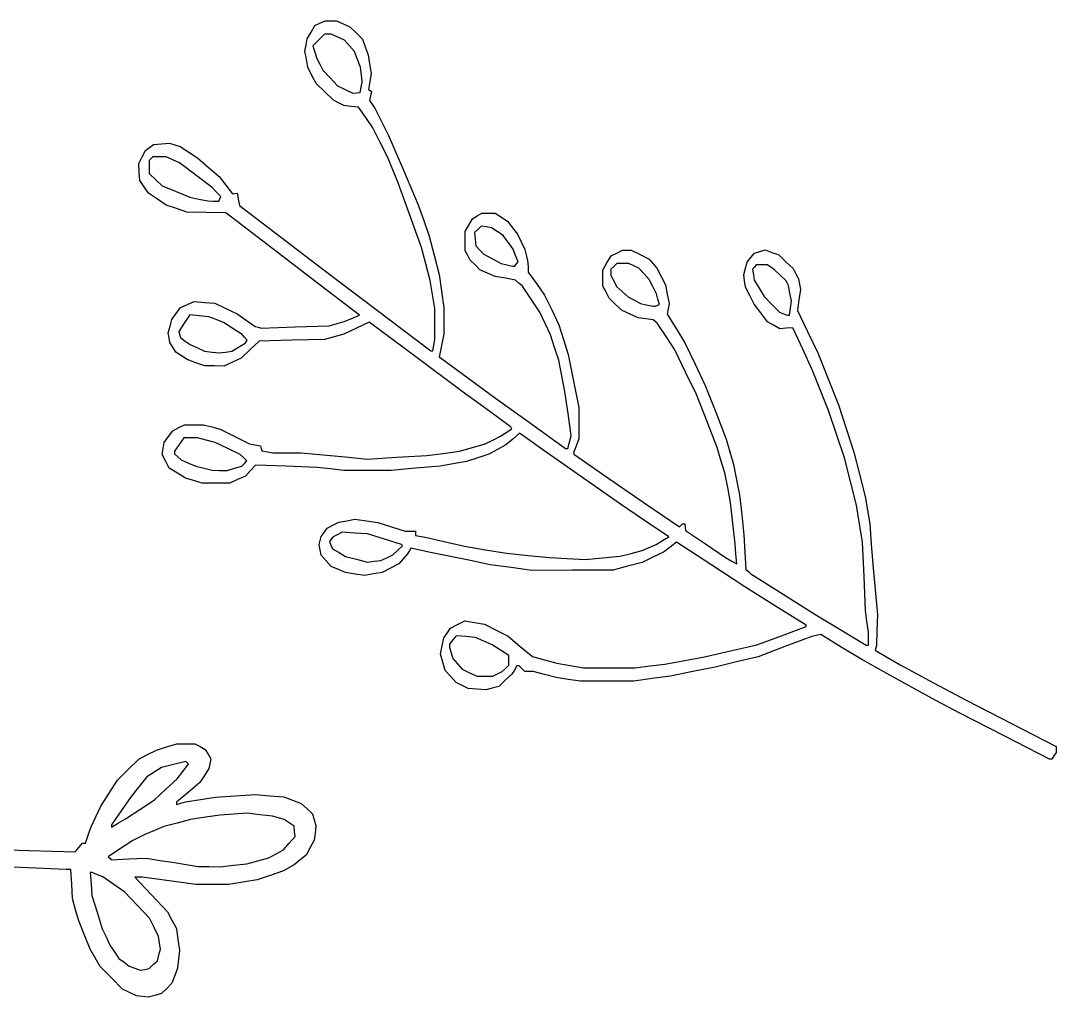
# Model space of a CAD drawing. Header units: metres. Extents: x 2 to 168, y 10 to 135.
# Drawn here: x 61.9 to 121.2, y 10.2 to 66 of the extents above; entities that cross this region are included whole.
import ezdxf

# ---------------------------------------------------------------- set-up
doc = ezdxf.new("R2010")
doc.units = ezdxf.units.M
doc.layers.add('Image', color=7, linetype='Continuous')

msp = doc.modelspace()

# ---------------------------------------------------------------- linework, layer by layer
at = {"layer": 'Image'}
for p, q in [((78.744, 65.762), (79.035, 65.9)), ((79.035, 65.9), (79.325, 66.038)), ((79.325, 66.038), (79.651, 66.036)), ((79.651, 66.036), (79.977, 66.035)), ((79.977, 66.035), (80.358, 65.863)), ((80.358, 65.863), (80.739, 65.691)), ((78.3, 65.006), (78.522, 65.384)), ((78.522, 65.384), (78.744, 65.762)), ((79.292, 65.277), (78.964, 64.941)), ((79.487, 65.277), (79.292, 65.277)), ((79.683, 65.277), (79.487, 65.277)), ((80.06, 65.099), (79.683, 65.277)), ((80.739, 65.691), (81.1, 65.338)), ((81.1, 65.338), (81.46, 64.985)), ((78.171, 64.303), (78.236, 64.654)), ((78.236, 64.654), (78.3, 65.006)), ((78.964, 64.941), (78.636, 64.605)), ((78.636, 64.605), (78.745, 64.242)), ((80.438, 64.922), (80.06, 65.099)), ((80.727, 64.602), (80.438, 64.922)), ((81.015, 64.283), (80.727, 64.602)), ((81.46, 64.985), (81.627, 64.54)), ((78.256, 63.841), (78.171, 64.303)), ((78.745, 64.242), (78.853, 63.88)), ((81.185, 63.827), (81.015, 64.283)), ((81.627, 64.54), (81.794, 64.095)), ((81.794, 64.095), (81.878, 63.564)), ((78.341, 63.379), (78.256, 63.841)), ((78.853, 63.88), (79.022, 63.547)), ((79.022, 63.547), (79.192, 63.215)), ((81.354, 63.372), (81.185, 63.827)), ((81.878, 63.564), (81.963, 63.033)), ((78.578, 62.91), (78.341, 63.379)), ((78.816, 62.44), (78.578, 62.91)), ((79.192, 63.215), (79.615, 62.767)), ((81.406, 62.948), (81.354, 63.372)), ((81.458, 62.525), (81.406, 62.948)), ((81.963, 63.033), (81.889, 62.567)), ((79.314, 61.965), (78.816, 62.44)), ((79.615, 62.767), (80.039, 62.319)), ((80.039, 62.319), (80.474, 62.101)), ((81.326, 61.932), (81.392, 62.229)), ((81.392, 62.229), (81.458, 62.525)), ((81.889, 62.567), (81.816, 62.101)), ((79.813, 61.49), (79.314, 61.965)), ((80.474, 62.101), (80.909, 61.884)), ((80.909, 61.884), (81.117, 61.908)), ((81.117, 61.908), (81.326, 61.932)), ((81.816, 62.101), (81.9, 62.048)), ((81.927, 61.732), (81.869, 61.468)), ((81.9, 62.048), (81.985, 61.995)), ((81.985, 61.995), (81.927, 61.732)), ((80.103, 61.34), (79.813, 61.49)), ((80.394, 61.189), (80.103, 61.34)), ((80.819, 61.137), (80.394, 61.189)), ((81.245, 61.085), (80.819, 61.137)), ((81.655, 60.493), (81.245, 61.085)), ((81.869, 61.468), (82.034, 61.234)), ((82.034, 61.234), (82.2, 61.001)), ((82.066, 59.9), (81.655, 60.493)), ((82.2, 61.001), (82.581, 60.239)), ((82.481, 59.079), (82.066, 59.9)), ((82.581, 60.239), (82.961, 59.477)), ((82.961, 59.477), (83.812, 57.487)), ((69.055, 58.62), (69.285, 58.787)), ((69.285, 58.787), (69.514, 58.954)), ((69.514, 58.954), (69.974, 58.992)), ((69.974, 58.992), (70.433, 59.03)), ((70.433, 59.03), (70.733, 58.931)), ((70.733, 58.931), (71.033, 58.832)), ((71.033, 58.832), (71.53, 58.511)), ((82.896, 58.257), (82.481, 59.079)), ((68.663, 57.868), (68.859, 58.244)), ((68.859, 58.244), (69.055, 58.62)), ((69.369, 58.148), (69.267, 58.046)), ((69.47, 58.249), (69.369, 58.148)), ((69.855, 58.247), (69.47, 58.249)), ((70.241, 58.246), (69.855, 58.247)), ((70.622, 58.073), (70.241, 58.246)), ((71.003, 57.901), (70.622, 58.073)), ((71.53, 58.511), (72.026, 58.19)), ((72.026, 58.19), (72.646, 57.657)), ((83.204, 57.512), (82.896, 58.257)), ((68.695, 57.381), (68.663, 57.868)), ((69.267, 58.046), (69.267, 57.667)), ((69.267, 57.667), (69.267, 57.289)), ((71.934, 57.194), (71.003, 57.901)), ((72.646, 57.657), (73.265, 57.124)), ((83.513, 56.767), (83.204, 57.512)), ((83.812, 57.487), (84.663, 55.497)), ((68.727, 56.893), (68.695, 57.381)), ((68.978, 56.534), (68.727, 56.893)), ((69.267, 57.289), (69.635, 56.937)), ((69.635, 56.937), (70.002, 56.584)), ((72.865, 56.487), (71.934, 57.194)), ((73.265, 57.124), (73.651, 56.628)), ((69.228, 56.175), (68.978, 56.534)), ((70.002, 56.584), (70.799, 56.265)), ((73.109, 56.23), (72.865, 56.487)), ((73.651, 56.628), (74.036, 56.131)), ((84.18, 54.917), (83.513, 56.767)), ((69.736, 55.833), (69.228, 56.175)), ((70.243, 55.492), (69.736, 55.833)), ((70.799, 56.265), (71.595, 55.945)), ((71.595, 55.945), (72.103, 55.834)), ((72.103, 55.834), (72.611, 55.723)), ((72.611, 55.723), (72.931, 55.716)), ((72.931, 55.716), (73.252, 55.709)), ((73.353, 55.973), (73.109, 56.23)), ((73.252, 55.709), (73.302, 55.841)), ((73.302, 55.841), (73.353, 55.973)), ((74.036, 56.131), (74.167, 56.153)), ((74.167, 56.153), (74.298, 56.175)), ((74.298, 56.175), (74.326, 56.005)), ((74.326, 56.005), (74.354, 55.836)), ((74.354, 55.836), (74.392, 55.654)), ((70.834, 55.287), (70.243, 55.492)), ((71.426, 55.083), (70.834, 55.287)), ((74.392, 55.654), (74.43, 55.473)), ((74.43, 55.473), (76.772, 53.673)), ((84.663, 55.497), (84.972, 54.608)), ((72.537, 55.068), (71.426, 55.083)), ((73.648, 55.054), (72.537, 55.068)), ((76.347, 52.984), (73.648, 55.054)), ((84.848, 53.067), (84.18, 54.917)), ((84.972, 54.608), (85.281, 53.719)), ((87.553, 54.337), (87.76, 54.701)), ((87.76, 54.701), (88.027, 54.866)), ((88.027, 54.866), (88.295, 55.032)), ((88.295, 55.032), (88.674, 55.032)), ((88.674, 55.032), (89.053, 55.032)), ((89.053, 55.032), (89.415, 54.789)), ((89.415, 54.789), (89.776, 54.546)), ((89.776, 54.546), (90.061, 54.186)), ((87.345, 53.973), (87.553, 54.337)), ((87.347, 53.423), (87.345, 53.973)), ((88.063, 54.1), (87.874, 53.911)), ((88.251, 54.289), (88.063, 54.1)), ((88.55, 54.241), (88.251, 54.289)), ((88.849, 54.192), (88.55, 54.241)), ((89.176, 53.976), (88.849, 54.192)), ((89.502, 53.759), (89.176, 53.976)), ((90.061, 54.186), (90.346, 53.826)), ((76.772, 53.673), (79.113, 51.872)), ((85.281, 53.719), (85.565, 52.618)), ((87.349, 52.873), (87.347, 53.423)), ((87.874, 53.911), (87.916, 53.534)), ((87.916, 53.534), (87.959, 53.156)), ((89.797, 53.359), (89.502, 53.759)), ((90.092, 52.958), (89.797, 53.359)), ((90.346, 53.826), (90.556, 53.382)), ((90.556, 53.382), (90.766, 52.938)), ((79.046, 50.914), (76.347, 52.984)), ((85.098, 52.123), (84.848, 53.067)), ((87.492, 52.606), (87.349, 52.873)), ((87.959, 53.156), (88.189, 52.916)), ((88.189, 52.916), (88.42, 52.675)), ((90.231, 52.599), (90.092, 52.958)), ((90.766, 52.938), (90.852, 52.567)), ((95.69, 52.577), (96.022, 52.746)), ((96.022, 52.746), (96.353, 52.915)), ((96.353, 52.915), (96.597, 52.915)), ((96.597, 52.915), (96.841, 52.915)), ((96.841, 52.915), (97.359, 52.656)), ((103.901, 52.734), (104.202, 52.833)), ((104.202, 52.833), (104.502, 52.933)), ((104.502, 52.933), (104.895, 52.783)), ((104.895, 52.783), (105.288, 52.633)), ((85.565, 52.618), (85.849, 51.516)), ((87.635, 52.34), (87.492, 52.606)), ((87.911, 52.064), (87.635, 52.34)), ((88.42, 52.675), (88.908, 52.415)), ((88.908, 52.415), (89.395, 52.155)), ((89.395, 52.155), (89.724, 52.078)), ((90.371, 52.24), (90.231, 52.599)), ((90.265, 52.112), (90.371, 52.24)), ((90.852, 52.567), (90.937, 52.195)), ((90.937, 52.195), (90.94, 51.925)), ((95.22, 51.774), (95.455, 52.175)), ((95.455, 52.175), (95.69, 52.577)), ((96.022, 52.153), (95.852, 51.984)), ((96.369, 52.153), (96.022, 52.153)), ((96.716, 52.153), (96.369, 52.153)), ((97.002, 52.018), (96.716, 52.153)), ((97.359, 52.656), (97.877, 52.397)), ((97.877, 52.397), (98.098, 52.135)), ((103.381, 51.875), (103.477, 52.23)), ((103.477, 52.23), (103.689, 52.482)), ((103.689, 52.482), (103.901, 52.734)), ((105.288, 52.633), (105.7, 52.247)), ((105.7, 52.247), (106.113, 51.861)), ((79.113, 51.872), (82.245, 49.515)), ((85.349, 51.179), (85.098, 52.123)), ((88.188, 51.787), (87.911, 52.064)), ((88.628, 51.592), (88.188, 51.787)), ((89.068, 51.398), (88.628, 51.592)), ((89.724, 52.078), (90.053, 52.001)), ((90.053, 52.001), (90.106, 51.992)), ((90.106, 51.992), (90.159, 51.984)), ((90.159, 51.984), (90.265, 52.112)), ((90.94, 51.925), (90.942, 51.655)), ((90.942, 51.655), (91.416, 50.994)), ((95.223, 51.307), (95.22, 51.774)), ((95.852, 51.984), (95.683, 51.815)), ((95.683, 51.815), (95.683, 51.642)), ((95.683, 51.642), (95.683, 51.469)), ((97.288, 51.882), (97.002, 52.018)), ((97.583, 51.555), (97.288, 51.882)), ((97.878, 51.228), (97.583, 51.555)), ((98.098, 52.135), (98.318, 51.874)), ((98.318, 51.874), (98.559, 51.396)), ((103.285, 51.52), (103.381, 51.875)), ((103.895, 51.941), (103.789, 51.813)), ((103.789, 51.813), (103.839, 51.506)), ((104.001, 52.069), (103.895, 51.941)), ((104.31, 52.069), (104.001, 52.069)), ((104.62, 52.069), (104.31, 52.069)), ((104.829, 51.929), (104.62, 52.069)), ((105.039, 51.789), (104.829, 51.929)), ((105.363, 51.484), (105.039, 51.789)), ((106.113, 51.861), (106.263, 51.562)), ((106.263, 51.562), (106.413, 51.264)), ((85.478, 50.375), (85.349, 51.179)), ((85.849, 51.516), (85.982, 50.562)), ((89.645, 51.3), (89.068, 51.398)), ((90.222, 51.202), (89.645, 51.3)), ((90.42, 51.021), (90.222, 51.202)), ((90.619, 50.841), (90.42, 51.021)), ((91.416, 50.994), (91.891, 50.333)), ((95.226, 50.841), (95.223, 51.307)), ((95.683, 51.469), (95.846, 51.149)), ((95.846, 51.149), (96.009, 50.829)), ((98.083, 50.823), (97.878, 51.228)), ((98.559, 51.396), (98.8, 50.919)), ((103.335, 51.16), (103.285, 51.52)), ((103.384, 50.8), (103.335, 51.16)), ((103.839, 51.506), (103.889, 51.199)), ((103.889, 51.199), (104.167, 50.726)), ((105.687, 51.18), (105.363, 51.484)), ((105.767, 51.034), (105.687, 51.18)), ((105.846, 50.888), (105.767, 51.034)), ((106.413, 51.264), (106.468, 50.959)), ((80.176, 50.052), (79.046, 50.914)), ((85.607, 49.571), (85.478, 50.375)), ((85.982, 50.562), (86.115, 49.607)), ((91.115, 50.101), (90.619, 50.841)), ((95.405, 50.502), (95.226, 50.841)), ((95.584, 50.163), (95.405, 50.502)), ((96.009, 50.829), (96.35, 50.521)), ((96.35, 50.521), (96.691, 50.213)), ((98.288, 50.418), (98.083, 50.823)), ((98.374, 50.106), (98.288, 50.418)), ((98.8, 50.919), (98.903, 50.393)), ((98.903, 50.393), (99.007, 49.867)), ((103.631, 50.312), (103.384, 50.8)), ((104.167, 50.726), (104.446, 50.252)), ((105.93, 50.446), (105.846, 50.888)), ((106.014, 50.005), (105.93, 50.446)), ((106.523, 50.654), (106.439, 50.058)), ((106.468, 50.959), (106.523, 50.654)), ((71.057, 49.628), (71.448, 49.801)), ((71.448, 49.801), (71.839, 49.974)), ((71.839, 49.974), (72.427, 49.924)), ((72.427, 49.924), (73.015, 49.875)), ((73.015, 49.875), (73.652, 49.572)), ((81.306, 49.191), (80.176, 50.052)), ((91.61, 49.36), (91.115, 50.101)), ((91.891, 50.333), (92.298, 49.486)), ((95.951, 49.808), (95.584, 50.163)), ((96.318, 49.452), (95.951, 49.808)), ((96.691, 50.213), (97.032, 50.039)), ((97.032, 50.039), (97.374, 49.865)), ((97.374, 49.865), (97.692, 49.79)), ((97.692, 49.79), (98.011, 49.715)), ((98.335, 49.746), (98.46, 49.794)), ((98.46, 49.794), (98.374, 50.106)), ((99.007, 49.867), (98.957, 49.558)), ((103.877, 49.823), (103.631, 50.312)), ((104.259, 49.315), (103.877, 49.823)), ((104.446, 50.252), (104.886, 49.805)), ((104.886, 49.805), (105.326, 49.357)), ((105.96, 49.597), (106.014, 50.005)), ((106.439, 50.058), (106.354, 49.462)), ((70.561, 48.944), (70.809, 49.286)), ((70.809, 49.286), (71.057, 49.628)), ((71.59, 49.21), (71.271, 48.729)), ((72.129, 49.154), (71.59, 49.21)), ((73.652, 49.572), (74.29, 49.27)), ((74.29, 49.27), (74.805, 48.904)), ((80.896, 49.014), (81.306, 49.191)), ((82.245, 49.515), (85.376, 47.158)), ((85.606, 48.682), (85.607, 49.571)), ((86.115, 49.607), (86.115, 48.855)), ((91.916, 48.716), (91.61, 49.36)), ((92.298, 49.486), (92.704, 48.639)), ((96.784, 49.242), (96.318, 49.452)), ((97.249, 49.033), (96.784, 49.242)), ((98.011, 49.715), (98.11, 49.706)), ((98.11, 49.706), (98.209, 49.698)), ((98.209, 49.698), (98.335, 49.746)), ((98.957, 49.558), (98.907, 49.25)), ((98.907, 49.25), (99.41, 48.431)), ((104.642, 48.806), (104.259, 49.315)), ((105.326, 49.357), (105.521, 49.279)), ((105.521, 49.279), (105.716, 49.201)), ((105.716, 49.201), (105.811, 49.195)), ((105.811, 49.195), (105.906, 49.19)), ((105.906, 49.19), (105.96, 49.597)), ((106.354, 49.462), (106.934, 48.246)), ((70.454, 48.562), (70.561, 48.944)), ((71.271, 48.729), (70.952, 48.249)), ((72.668, 49.099), (72.129, 49.154)), ((73.091, 48.938), (72.668, 49.099)), ((73.514, 48.778), (73.091, 48.938)), ((74.047, 48.43), (73.514, 48.778)), ((74.805, 48.904), (75.321, 48.539)), ((79.554, 48.582), (80.02, 48.71)), ((80.02, 48.71), (80.485, 48.838)), ((80.485, 48.838), (80.896, 49.014)), ((81.858, 48.78), (81.129, 48.442)), ((84.516, 46.8), (81.858, 48.78)), ((85.606, 47.793), (85.606, 48.682)), ((86.115, 48.855), (86.115, 48.104)), ((92.222, 48.071), (91.916, 48.716)), ((92.704, 48.639), (92.967, 47.793)), ((97.673, 48.973), (97.249, 49.033)), ((98.096, 48.914), (97.673, 48.973)), ((98.216, 48.819), (98.096, 48.914)), ((98.337, 48.724), (98.216, 48.819)), ((98.84, 47.962), (98.337, 48.724)), ((104.993, 48.609), (104.642, 48.806)), ((105.345, 48.411), (104.993, 48.609)), ((70.347, 48.18), (70.454, 48.562)), ((70.4, 47.902), (70.347, 48.18)), ((70.952, 48.249), (71.004, 48.084)), ((71.004, 48.084), (71.056, 47.92)), ((74.581, 48.082), (74.047, 48.43)), ((74.726, 47.922), (74.581, 48.082)), ((75.321, 48.539), (75.495, 48.496)), ((75.495, 48.496), (75.668, 48.452)), ((75.668, 48.452), (77.611, 48.517)), ((77.611, 48.517), (79.554, 48.582)), ((80.401, 48.104), (79.85, 47.954)), ((81.129, 48.442), (80.401, 48.104)), ((86.115, 48.104), (85.99, 47.446)), ((92.461, 47.339), (92.222, 48.071)), ((99.41, 48.431), (99.913, 47.612)), ((105.72, 48.441), (105.345, 48.411)), ((106.095, 48.471), (105.72, 48.441)), ((106.659, 47.243), (106.095, 48.471)), ((106.934, 48.246), (107.515, 47.031)), ((70.453, 47.623), (70.4, 47.902)), ((70.619, 47.351), (70.453, 47.623)), ((71.056, 47.92), (71.33, 47.711)), ((71.33, 47.711), (71.605, 47.502)), ((71.605, 47.502), (72.019, 47.319)), ((74.372, 47.355), (74.761, 47.583)), ((74.872, 47.761), (74.726, 47.922)), ((74.761, 47.583), (74.817, 47.672)), ((74.817, 47.672), (74.872, 47.761)), ((75.549, 47.708), (75.035, 47.218)), ((77.424, 47.757), (75.549, 47.708)), ((79.3, 47.805), (77.424, 47.757)), ((79.85, 47.954), (79.3, 47.805)), ((85.501, 47.158), (85.553, 47.475)), ((85.553, 47.475), (85.606, 47.793)), ((85.99, 47.446), (85.864, 46.788)), ((92.967, 47.793), (93.229, 46.947)), ((99.343, 47.2), (98.84, 47.962)), ((99.913, 47.612), (100.496, 46.39)), ((70.784, 47.08), (70.619, 47.351)), ((71.111, 46.864), (70.784, 47.08)), ((71.437, 46.648), (71.111, 46.864)), ((72.019, 47.319), (72.433, 47.135)), ((72.433, 47.135), (72.861, 47.081)), ((72.861, 47.081), (73.289, 47.027)), ((73.289, 47.027), (73.636, 47.077)), ((73.636, 47.077), (73.983, 47.127)), ((73.983, 47.127), (74.372, 47.355)), ((75.035, 47.218), (74.522, 46.727)), ((85.376, 47.158), (85.438, 47.158)), ((85.438, 47.158), (85.501, 47.158)), ((92.7, 46.607), (92.461, 47.339)), ((93.229, 46.947), (93.535, 45.422)), ((99.959, 45.93), (99.343, 47.2)), ((107.223, 46.016), (106.659, 47.243)), ((107.515, 47.031), (108.11, 45.542)), ((71.939, 46.469), (71.437, 46.648)), ((72.442, 46.29), (71.939, 46.469)), ((72.992, 46.284), (72.442, 46.29)), ((73.543, 46.277), (72.992, 46.284)), ((74.032, 46.502), (73.543, 46.277)), ((74.522, 46.727), (74.032, 46.502)), ((87.174, 44.821), (84.516, 46.8)), ((85.864, 46.788), (85.884, 46.776)), ((85.884, 46.776), (85.904, 46.763)), ((85.904, 46.763), (87.487, 45.605)), ((92.877, 45.718), (92.7, 46.607)), ((100.496, 46.39), (101.079, 45.168)), ((93.053, 44.829), (92.877, 45.718)), ((100.574, 44.66), (99.959, 45.93)), ((107.682, 44.872), (107.223, 46.016)), ((87.487, 45.605), (89.07, 44.447)), ((93.535, 45.422), (93.841, 43.898)), ((101.079, 45.168), (101.68, 43.633)), ((108.11, 45.542), (108.705, 44.053)), ((88.549, 43.823), (87.174, 44.821)), ((89.07, 44.447), (91.074, 43.008)), ((93.233, 43.558), (93.053, 44.829)), ((101.168, 43.136), (100.574, 44.66)), ((108.141, 43.729), (107.682, 44.872)), ((93.841, 43.898), (93.842, 43.009)), ((108.705, 44.053), (109.144, 42.706)), ((89.924, 42.826), (88.549, 43.823)), ((93.414, 42.287), (93.233, 43.558)), ((101.68, 43.633), (102.282, 42.098)), ((108.591, 42.374), (108.141, 43.729)), ((70.619, 42.581), (70.956, 42.753)), ((70.956, 42.753), (71.292, 42.924)), ((71.292, 42.924), (71.828, 42.924)), ((71.828, 42.924), (72.364, 42.924)), ((72.364, 42.924), (72.846, 42.799)), ((72.846, 42.799), (73.328, 42.673)), ((73.328, 42.673), (74.162, 42.255)), ((89.687, 42.479), (90.007, 42.691)), ((89.966, 42.758), (89.924, 42.826)), ((90.007, 42.691), (89.966, 42.758)), ((91.074, 43.008), (93.078, 41.57)), ((93.842, 43.009), (93.844, 42.12)), ((101.763, 41.612), (101.168, 43.136)), ((109.144, 42.706), (109.582, 41.358)), ((70.127, 41.902), (70.373, 42.241)), ((70.373, 42.241), (70.619, 42.581)), ((71.243, 42.163), (70.975, 41.789)), ((71.634, 42.163), (71.243, 42.163)), ((72.025, 42.163), (71.634, 42.163)), ((72.53, 42.033), (72.025, 42.163)), ((74.162, 42.255), (74.995, 41.837)), ((88.931, 42.046), (89.367, 42.267)), ((89.367, 42.267), (89.687, 42.479)), ((90.062, 42.104), (89.679, 41.767)), ((90.445, 42.441), (90.062, 42.104)), ((91.053, 42.01), (90.445, 42.441)), ((93.318, 41.928), (93.414, 42.287)), ((93.844, 42.12), (93.705, 41.749)), ((102.282, 42.098), (102.492, 41.371)), ((109.042, 41.019), (108.591, 42.374)), ((70.013, 41.226), (70.07, 41.564)), ((70.07, 41.564), (70.127, 41.902)), ((70.975, 41.789), (70.706, 41.415)), ((73.035, 41.904), (72.53, 42.033)), ((73.754, 41.562), (73.035, 41.904)), ((74.474, 41.22), (73.754, 41.562)), ((74.995, 41.837), (75.317, 41.776)), ((75.317, 41.776), (75.639, 41.716)), ((75.639, 41.716), (75.677, 41.568)), ((75.677, 41.568), (75.716, 41.42)), ((87.028, 41.4), (87.762, 41.613)), ((87.762, 41.613), (88.496, 41.826)), ((88.496, 41.826), (88.931, 42.046)), ((89.189, 41.505), (88.698, 41.244)), ((89.679, 41.767), (89.189, 41.505)), ((91.661, 41.58), (91.053, 42.01)), ((93.947, 39.978), (91.661, 41.58)), ((93.078, 41.57), (93.15, 41.57)), ((93.15, 41.57), (93.221, 41.57)), ((93.221, 41.57), (93.318, 41.928)), ((93.705, 41.749), (93.566, 41.379)), ((101.979, 40.892), (101.763, 41.612)), ((70.212, 40.826), (70.013, 41.226)), ((70.706, 41.415), (70.706, 41.338)), ((70.706, 41.338), (70.706, 41.261)), ((70.706, 41.261), (70.897, 41.082)), ((70.897, 41.082), (71.087, 40.904)), ((71.087, 40.904), (71.511, 40.723)), ((74.664, 41.042), (74.474, 41.22)), ((74.855, 40.863), (74.664, 41.042)), ((75.716, 41.42), (76.026, 41.369)), ((76.026, 41.369), (76.337, 41.317)), ((76.337, 41.317), (77.141, 41.314)), ((77.141, 41.314), (77.945, 41.31)), ((77.945, 41.31), (78.792, 41.232)), ((78.792, 41.232), (79.639, 41.154)), ((79.639, 41.154), (80.69, 41.057)), ((80.69, 41.057), (81.741, 40.959)), ((81.741, 40.959), (83.441, 41.058)), ((83.441, 41.058), (85.142, 41.156)), ((85.142, 41.156), (86.085, 41.278)), ((86.085, 41.278), (87.028, 41.4)), ((88.063, 41.032), (87.428, 40.819)), ((88.698, 41.244), (88.063, 41.032)), ((93.566, 41.379), (93.566, 41.311)), ((93.566, 41.311), (93.566, 41.243)), ((93.566, 41.243), (94.561, 40.542)), ((102.195, 40.173), (101.979, 40.892)), ((102.492, 41.371), (102.703, 40.645)), ((109.387, 39.665), (109.042, 41.019)), ((109.582, 41.358), (109.906, 40.088)), ((70.41, 40.427), (70.212, 40.826)), ((70.876, 40.148), (70.41, 40.427)), ((71.511, 40.723), (71.934, 40.541)), ((71.934, 40.541), (72.4, 40.428)), ((72.4, 40.428), (72.865, 40.314)), ((72.865, 40.314), (73.294, 40.307)), ((73.294, 40.307), (73.724, 40.3)), ((73.724, 40.3), (74.148, 40.426)), ((74.148, 40.426), (74.573, 40.552)), ((74.573, 40.552), (74.714, 40.708)), ((74.714, 40.708), (74.855, 40.863)), ((75.055, 40.298), (74.769, 39.981)), ((75.342, 40.615), (75.055, 40.298)), ((77.109, 40.544), (75.342, 40.615)), ((78.877, 40.473), (77.109, 40.544)), ((79.639, 40.388), (78.877, 40.473)), ((80.401, 40.303), (79.639, 40.388)), ((81.755, 40.302), (80.401, 40.303)), ((83.11, 40.301), (81.755, 40.302)), ((84.507, 40.429), (83.11, 40.301)), ((85.904, 40.557), (84.507, 40.429)), ((86.666, 40.688), (85.904, 40.557)), ((87.428, 40.819), (86.666, 40.688)), ((94.561, 40.542), (95.556, 39.84)), ((102.703, 40.645), (102.87, 39.774)), ((71.341, 39.87), (70.876, 40.148)), ((71.807, 39.726), (71.341, 39.87)), ((72.273, 39.582), (71.807, 39.726)), ((74.325, 39.782), (73.881, 39.582)), ((74.769, 39.981), (74.325, 39.782)), ((96.233, 38.375), (93.947, 39.978)), ((95.556, 39.84), (97.582, 38.459)), ((102.364, 39.326), (102.195, 40.173)), ((102.87, 39.774), (103.038, 38.903)), ((109.906, 40.088), (110.229, 38.818)), ((73.077, 39.582), (72.273, 39.582)), ((73.881, 39.582), (73.077, 39.582)), ((102.533, 38.479), (102.364, 39.326)), ((109.732, 38.31), (109.387, 39.665)), ((103.038, 38.903), (103.166, 37.76)), ((110.229, 38.818), (110.363, 38.029)), ((97.614, 37.439), (96.233, 38.375)), ((97.582, 38.459), (99.607, 37.078)), ((102.659, 37.294), (102.533, 38.479)), ((109.905, 37.252), (109.732, 38.31)), ((110.363, 38.029), (110.496, 37.241)), ((79.776, 37.173), (80.111, 37.344)), ((80.111, 37.344), (80.574, 37.429)), ((80.574, 37.429), (81.037, 37.515)), ((81.037, 37.515), (81.688, 37.424)), ((81.688, 37.424), (82.34, 37.333)), ((82.34, 37.333), (83.128, 37.081)), ((98.994, 36.503), (97.614, 37.439)), ((103.166, 37.76), (103.295, 36.617)), ((79.1, 36.522), (79.27, 36.762)), ((79.27, 36.762), (79.441, 37.002)), ((79.441, 37.002), (79.776, 37.173)), ((80.307, 36.766), (80.051, 36.633)), ((81.031, 36.721), (80.307, 36.766)), ((83.128, 37.081), (83.916, 36.828)), ((83.916, 36.828), (84.212, 36.828)), ((84.212, 36.828), (84.507, 36.828)), ((84.507, 36.828), (84.507, 36.705)), ((99.607, 37.078), (99.694, 37.165)), ((99.694, 37.165), (99.781, 37.252)), ((99.781, 37.252), (99.843, 37.252)), ((99.843, 37.252), (99.904, 37.252)), ((99.904, 37.252), (99.931, 37.061)), ((99.931, 37.061), (99.959, 36.871)), ((99.959, 36.871), (101.102, 36.098)), ((102.785, 36.109), (102.659, 37.294)), ((110.078, 36.193), (109.905, 37.252)), ((110.496, 37.241), (110.584, 36.082)), ((78.985, 36.065), (79.042, 36.294)), ((79.042, 36.294), (79.1, 36.522)), ((79.683, 36.366), (79.571, 36.231)), ((79.571, 36.231), (79.664, 36.028)), ((79.796, 36.501), (79.683, 36.366)), ((80.051, 36.633), (79.796, 36.501)), ((81.755, 36.676), (81.031, 36.721)), ((82.725, 36.368), (81.755, 36.676)), ((83.695, 36.06), (82.725, 36.368)), ((84.507, 36.705), (84.507, 36.582)), ((84.507, 36.582), (84.824, 36.528)), ((84.824, 36.528), (85.142, 36.474)), ((85.142, 36.474), (86.224, 36.225)), ((86.224, 36.225), (87.305, 35.976)), ((98.265, 36.075), (98.63, 36.289)), ((98.63, 36.289), (98.994, 36.503)), ((99.442, 36.206), (99.067, 35.919)), ((101.393, 34.924), (99.442, 36.206)), ((103.295, 36.617), (103.353, 35.625)), ((110.165, 34.246), (110.078, 36.193)), ((79.041, 35.765), (78.985, 36.065)), ((79.098, 35.464), (79.041, 35.765)), ((79.664, 36.028), (79.756, 35.825)), ((79.756, 35.825), (80.129, 35.607)), ((80.129, 35.607), (80.502, 35.388)), ((83.195, 35.469), (83.48, 35.73)), ((83.48, 35.73), (83.765, 35.99)), ((83.73, 36.025), (83.695, 36.06)), ((83.765, 35.99), (83.73, 36.025)), ((84.133, 35.691), (84.041, 35.532)), ((84.226, 35.849), (84.133, 35.691)), ((85.361, 35.617), (84.226, 35.849)), ((86.497, 35.385), (85.361, 35.617)), ((87.305, 35.976), (88.51, 35.772)), ((88.51, 35.772), (89.714, 35.569)), ((89.714, 35.569), (90.942, 35.442)), ((96.207, 35.4), (96.836, 35.561)), ((96.836, 35.561), (97.466, 35.722)), ((97.466, 35.722), (97.866, 35.899)), ((97.866, 35.899), (98.265, 36.075)), ((98.692, 35.631), (98.081, 35.337)), ((99.067, 35.919), (98.692, 35.631)), ((101.102, 36.098), (102.244, 35.326)), ((102.835, 35.533), (102.785, 36.109)), ((103.353, 35.625), (103.41, 34.633)), ((110.584, 36.082), (110.672, 34.923)), ((79.39, 35.14), (79.098, 35.464)), ((79.682, 34.817), (79.39, 35.14)), ((80.502, 35.388), (81.129, 35.226)), ((81.129, 35.226), (81.755, 35.065)), ((81.755, 35.065), (82.136, 35.109)), ((82.136, 35.109), (82.517, 35.154)), ((82.517, 35.154), (82.856, 35.311)), ((82.856, 35.311), (83.195, 35.469)), ((83.795, 35.243), (83.548, 34.954)), ((84.041, 35.532), (83.795, 35.243)), ((87.64, 35.144), (86.497, 35.385)), ((88.783, 34.903), (87.64, 35.144)), ((90.942, 35.442), (92.169, 35.315)), ((92.169, 35.315), (93.185, 35.263)), ((93.185, 35.263), (94.201, 35.21)), ((94.201, 35.21), (95.204, 35.305)), ((95.204, 35.305), (96.207, 35.4)), ((97.47, 35.043), (96.64, 34.819)), ((98.081, 35.337), (97.47, 35.043)), ((102.244, 35.326), (102.565, 35.142)), ((102.565, 35.142), (102.885, 34.957)), ((102.885, 34.957), (102.835, 35.533)), ((80.09, 34.641), (79.682, 34.817)), ((80.498, 34.466), (80.09, 34.641)), ((81.05, 34.378), (80.498, 34.466)), ((81.602, 34.289), (81.05, 34.378)), ((82.098, 34.381), (81.602, 34.289)), ((82.594, 34.473), (82.098, 34.381)), ((83.071, 34.714), (82.594, 34.473)), ((83.548, 34.954), (83.071, 34.714)), ((89.968, 34.744), (88.783, 34.903)), ((91.153, 34.585), (89.968, 34.744)), ((93.482, 34.59), (91.153, 34.585)), ((95.81, 34.595), (93.482, 34.59)), ((96.64, 34.819), (95.81, 34.595)), ((103.345, 33.642), (101.393, 34.924)), ((103.41, 34.633), (103.547, 34.515)), ((103.547, 34.515), (103.684, 34.398)), ((103.684, 34.398), (105.547, 33.225)), ((110.672, 34.923), (110.806, 33.484)), ((110.252, 32.299), (110.165, 34.246)), ((105.098, 32.547), (103.345, 33.642)), ((105.547, 33.225), (107.409, 32.052)), ((110.806, 33.484), (110.941, 32.045)), ((106.85, 31.452), (105.098, 32.547)), ((107.409, 32.052), (108.844, 31.18)), ((110.333, 31.679), (110.252, 32.299)), ((110.941, 32.045), (110.906, 31.156)), ((86.497, 31.283), (86.911, 31.488)), ((86.911, 31.488), (87.326, 31.694)), ((87.326, 31.694), (87.883, 31.598)), ((87.883, 31.598), (88.44, 31.503)), ((88.44, 31.503), (89.119, 31.166)), ((106.854, 31.41), (106.85, 31.452)), ((106.858, 31.367), (106.854, 31.41)), ((110.415, 31.059), (110.333, 31.679)), ((86.125, 30.722), (86.311, 31.002)), ((86.311, 31.002), (86.497, 31.283)), ((86.821, 30.838), (86.638, 30.605)), ((87.379, 30.796), (86.821, 30.838)), ((89.119, 31.166), (89.799, 30.829)), ((89.799, 30.829), (90.494, 30.24)), ((104.023, 30.326), (105.44, 30.847)), ((105.44, 30.847), (106.858, 31.367)), ((107.433, 30.856), (107.172, 30.798)), ((107.695, 30.913), (107.433, 30.856)), ((108.864, 30.202), (107.695, 30.913)), ((108.844, 31.18), (110.28, 30.309)), ((110.415, 30.684), (110.415, 31.059)), ((110.906, 31.156), (110.871, 30.267)), ((85.934, 29.801), (86.03, 30.262)), ((86.03, 30.262), (86.125, 30.722)), ((86.638, 30.605), (86.454, 30.371)), ((86.454, 30.371), (86.455, 30.277)), ((86.455, 30.277), (86.455, 30.182)), ((87.936, 30.754), (87.379, 30.796)), ((88.412, 30.541), (87.936, 30.754)), ((88.889, 30.328), (88.412, 30.541)), ((89.365, 30.023), (88.889, 30.328)), ((90.494, 30.24), (91.19, 29.652)), ((102.529, 29.981), (104.023, 30.326)), ((105.638, 30.223), (104.103, 29.647)), ((107.172, 30.798), (105.638, 30.223)), ((110.28, 30.309), (110.347, 30.309)), ((110.347, 30.309), (110.415, 30.309)), ((110.415, 30.309), (110.415, 30.684)), ((110.871, 30.267), (110.834, 30.149)), ((86.071, 29.332), (85.934, 29.801)), ((86.455, 30.182), (86.544, 29.863)), ((86.544, 29.863), (86.633, 29.543)), ((89.841, 29.719), (89.365, 30.023)), ((89.841, 29.436), (89.841, 29.719)), ((91.19, 29.652), (91.891, 29.463)), ((99.904, 29.429), (101.036, 29.636)), ((101.036, 29.636), (102.529, 29.981)), ((104.103, 29.647), (102.878, 29.348)), ((110.034, 29.491), (108.864, 30.202)), ((110.834, 30.149), (110.796, 30.031)), ((110.796, 30.031), (111.516, 29.61)), ((86.207, 28.863), (86.071, 29.332)), ((86.633, 29.543), (86.903, 29.235)), ((86.903, 29.235), (87.173, 28.928)), ((89.65, 28.979), (89.841, 29.154)), ((89.841, 29.154), (89.841, 29.436)), ((90.301, 29.124), (90.159, 28.884)), ((90.367, 29.124), (90.301, 29.124)), ((90.434, 29.124), (90.367, 29.124)), ((90.597, 28.96), (90.434, 29.124)), ((91.891, 29.463), (92.593, 29.273)), ((92.593, 29.273), (93.355, 29.144)), ((93.355, 29.144), (94.117, 29.015)), ((97.08, 29.01), (97.927, 29.116)), ((97.927, 29.116), (98.773, 29.222)), ((98.773, 29.222), (99.904, 29.429)), ((101.652, 29.05), (100.369, 28.793)), ((102.878, 29.348), (101.652, 29.05)), ((111.473, 28.685), (110.034, 29.491)), ((111.516, 29.61), (112.235, 29.19)), ((112.235, 29.19), (114.142, 28.162)), ((86.515, 28.522), (86.207, 28.863)), ((86.824, 28.18), (86.515, 28.522)), ((87.173, 28.928), (87.597, 28.73)), ((87.597, 28.73), (88.021, 28.533)), ((88.021, 28.533), (88.469, 28.532)), ((88.469, 28.532), (88.918, 28.531)), ((88.918, 28.531), (89.189, 28.668)), ((89.189, 28.668), (89.46, 28.805)), ((89.46, 28.805), (89.65, 28.979)), ((90.017, 28.644), (89.64, 28.296)), ((90.159, 28.884), (90.017, 28.644)), ((90.761, 28.796), (90.597, 28.96)), ((91, 28.798), (90.761, 28.796)), ((91.238, 28.8), (91, 28.798)), ((91.889, 28.628), (91.238, 28.8)), ((92.541, 28.456), (91.889, 28.628)), ((93.244, 28.351), (92.541, 28.456)), ((94.117, 29.015), (95.598, 29.013)), ((95.598, 29.013), (97.08, 29.01)), ((99.087, 28.535), (98.041, 28.394)), ((100.369, 28.793), (99.087, 28.535)), ((112.913, 27.879), (111.473, 28.685)), ((87.166, 28.006), (86.824, 28.18)), ((87.508, 27.831), (87.166, 28.006)), ((89.264, 27.949), (88.896, 27.85)), ((89.64, 28.296), (89.264, 27.949)), ((93.947, 28.246), (93.244, 28.351)), ((95.471, 28.249), (93.947, 28.246)), ((96.995, 28.252), (95.471, 28.249)), ((98.041, 28.394), (96.995, 28.252)), ((114.284, 27.144), (112.913, 27.879)), ((114.142, 28.162), (116.049, 27.134)), ((88.018, 27.791), (87.508, 27.831)), ((88.529, 27.75), (88.018, 27.791)), ((88.896, 27.85), (88.529, 27.75)), ((115.655, 26.409), (114.284, 27.144)), ((116.049, 27.134), (118.608, 25.823)), ((118.221, 25.101), (115.655, 26.409)), ((118.608, 25.823), (121.167, 24.511)), ((120.786, 23.793), (118.221, 25.101)), ((69.171, 24.046), (69.679, 24.302)), ((69.679, 24.302), (70.26, 24.481)), ((70.26, 24.481), (70.84, 24.66)), ((70.84, 24.66), (71.362, 24.66)), ((71.362, 24.66), (71.883, 24.66)), ((71.883, 24.66), (72.178, 24.502)), ((72.178, 24.502), (72.473, 24.344)), ((72.473, 24.344), (72.631, 24.077)), ((121.167, 24.511), (121.167, 24.339)), ((121.167, 24.339), (121.167, 24.166)), ((68.061, 23.188), (68.663, 23.79)), ((68.663, 23.79), (69.171, 24.046)), ((72.631, 24.077), (72.788, 23.809)), ((72.788, 23.809), (72.735, 23.527)), ((120.845, 23.791), (120.786, 23.793)), ((120.904, 23.79), (120.845, 23.791)), ((121.036, 23.978), (120.904, 23.79)), ((121.167, 24.166), (121.036, 23.978)), ((67.459, 22.586), (68.061, 23.188)), ((69.958, 23.305), (69.54, 23.037)), ((70.656, 23.482), (69.958, 23.305)), ((71.355, 23.659), (70.656, 23.482)), ((71.186, 23.083), (71.515, 23.498)), ((71.435, 23.578), (71.355, 23.659)), ((71.515, 23.498), (71.435, 23.578)), ((72.682, 23.245), (72.419, 22.847)), ((72.735, 23.527), (72.682, 23.245)), ((66.976, 21.844), (67.459, 22.586)), ((69.121, 22.769), (68.674, 22.21)), ((69.54, 23.037), (69.121, 22.769)), ((70.211, 22.065), (70.858, 22.668)), ((70.858, 22.668), (71.186, 23.083)), ((72.419, 22.847), (72.155, 22.45)), ((68.674, 22.21), (68.227, 21.652)), ((69.565, 21.462), (70.211, 22.065)), ((72.155, 22.45), (71.489, 21.883)), ((66.492, 21.102), (66.976, 21.844)), ((68.227, 21.652), (67.666, 20.836)), ((68.736, 20.914), (69.565, 21.462)), ((71.489, 21.883), (70.822, 21.317)), ((71.082, 21.275), (71.341, 21.349)), ((71.341, 21.349), (72.203, 21.482)), ((72.203, 21.482), (73.066, 21.616)), ((73.066, 21.616), (74.209, 21.689)), ((74.209, 21.689), (75.352, 21.762)), ((75.352, 21.762), (76.159, 21.693)), ((76.159, 21.693), (76.966, 21.623)), ((76.966, 21.623), (77.461, 21.438)), ((77.461, 21.438), (77.956, 21.253)), ((66.211, 20.489), (66.492, 21.102)), ((67.666, 20.836), (67.104, 20.02)), ((67.908, 20.366), (68.736, 20.914)), ((70.822, 21.317), (70.822, 21.259)), ((70.822, 21.2), (71.082, 21.275)), ((70.822, 21.259), (70.822, 21.2)), ((77.956, 21.253), (78.283, 20.958)), ((78.283, 20.958), (78.61, 20.662)), ((65.93, 19.876), (66.211, 20.489)), ((67.506, 20.133), (67.908, 20.366)), ((71.633, 20.336), (70.871, 20.129)), ((72.48, 20.458), (71.633, 20.336)), ((73.327, 20.58), (72.48, 20.458)), ((74.089, 20.635), (73.327, 20.58)), ((74.851, 20.689), (74.089, 20.635)), ((75.588, 20.604), (74.851, 20.689)), ((76.325, 20.518), (75.588, 20.604)), ((76.655, 20.429), (76.325, 20.518)), ((76.984, 20.34), (76.655, 20.429)), ((77.272, 20.147), (76.984, 20.34)), ((78.61, 20.662), (78.705, 20.312)), ((78.705, 20.312), (78.799, 19.961)), ((65.774, 19.432), (65.93, 19.876)), ((67.104, 19.901), (67.506, 20.133)), ((67.104, 20.02), (67.104, 19.961)), ((67.104, 19.961), (67.104, 19.901)), ((69.559, 19.699), (69.009, 19.475)), ((70.109, 19.923), (69.559, 19.699)), ((70.871, 20.129), (70.109, 19.923)), ((77.56, 19.954), (77.272, 20.147)), ((77.585, 19.655), (77.56, 19.954)), ((77.611, 19.357), (77.585, 19.655)), ((78.751, 19.556), (78.704, 19.15)), ((78.799, 19.961), (78.751, 19.556)), ((65.234, 18.736), (65.446, 18.987)), ((65.446, 18.987), (65.532, 18.987)), ((65.532, 18.987), (65.618, 18.987)), ((65.618, 18.987), (65.774, 19.432)), ((68.331, 19.136), (67.626, 18.67)), ((68.67, 19.305), (68.331, 19.136)), ((69.009, 19.475), (68.67, 19.305)), ((76.943, 18.599), (77.277, 18.978)), ((77.277, 18.978), (77.611, 19.357)), ((78.704, 19.15), (78.47, 18.721)), ((59.776, 18.647), (62.399, 18.566)), ((62.399, 18.566), (65.023, 18.486)), ((65.023, 18.486), (65.234, 18.736)), ((67.626, 18.67), (66.92, 18.203)), ((76.116, 18.148), (76.529, 18.374)), ((76.529, 18.374), (76.943, 18.599)), ((78.47, 18.721), (78.236, 18.291)), ((66.92, 18.203), (67.006, 18.118)), ((67.006, 18.118), (67.092, 18.032)), ((67.092, 18.032), (68.092, 18.074)), ((68.092, 18.074), (69.093, 18.116)), ((69.093, 18.116), (69.898, 17.993)), ((69.898, 17.993), (70.702, 17.87)), ((70.702, 17.87), (71.379, 17.759)), ((74.089, 17.718), (74.851, 17.804)), ((74.851, 17.804), (75.483, 17.976)), ((75.483, 17.976), (76.116, 18.148)), ((77.894, 18.018), (77.553, 17.746)), ((78.236, 18.291), (77.894, 18.018)), ((62.77, 17.547), (61.043, 17.631)), ((64.497, 17.463), (62.77, 17.547)), ((64.643, 17.463), (64.497, 17.463)), ((64.788, 17.463), (64.643, 17.463)), ((64.834, 16.638), (64.788, 17.463)), ((65.952, 17.292), (65.894, 17.292)), ((65.894, 17.292), (65.942, 16.636)), ((66.009, 17.292), (65.952, 17.292)), ((66.305, 17.168), (66.009, 17.292)), ((71.379, 17.759), (72.057, 17.648)), ((72.057, 17.648), (72.692, 17.64)), ((72.692, 17.64), (73.327, 17.632)), ((73.327, 17.632), (74.089, 17.718)), ((76.956, 17.388), (76.194, 17.133)), ((77.254, 17.567), (76.956, 17.388)), ((77.553, 17.746), (77.254, 17.567)), ((64.88, 15.812), (64.834, 16.638)), ((65.942, 16.636), (65.99, 15.98)), ((66.601, 17.044), (66.305, 17.168)), ((67.235, 16.607), (66.601, 17.044)), ((67.868, 16.169), (67.235, 16.607)), ((68.649, 17.04), (68.438, 17.04)), ((68.438, 17.04), (69.375, 16.045)), ((68.86, 17.04), (68.649, 17.04)), ((70.399, 16.828), (68.86, 17.04)), ((71.938, 16.617), (70.399, 16.828)), ((72.883, 16.617), (71.938, 16.617)), ((73.828, 16.617), (72.883, 16.617)), ((74.63, 16.747), (73.828, 16.617)), ((75.432, 16.877), (74.63, 16.747)), ((76.194, 17.133), (75.432, 16.877)), ((68.578, 15.423), (67.868, 16.169)), ((69.375, 16.045), (70.312, 15.05)), ((65.054, 15.171), (64.88, 15.812)), ((65.99, 15.98), (66.284, 15.033)), ((69.287, 14.678), (68.578, 15.423)), ((65.229, 14.53), (65.054, 15.171)), ((66.284, 15.033), (66.578, 14.086)), ((70.312, 15.05), (70.566, 14.575)), ((65.556, 13.717), (65.229, 14.53)), ((69.545, 14.16), (69.287, 14.678)), ((70.566, 14.575), (70.82, 14.101)), ((65.883, 12.905), (65.556, 13.717)), ((66.578, 14.086), (66.793, 13.617)), ((69.804, 13.642), (69.545, 14.16)), ((69.858, 13.281), (69.804, 13.642)), ((70.82, 14.101), (70.91, 13.475)), ((66.793, 13.617), (67.007, 13.149)), ((67.007, 13.149), (67.27, 12.768)), ((69.913, 12.92), (69.858, 13.281)), ((70.91, 13.475), (71, 12.849)), ((66.172, 12.415), (65.883, 12.905)), ((67.27, 12.768), (67.532, 12.387)), ((69.731, 12.246), (69.822, 12.583)), ((69.822, 12.583), (69.913, 12.92)), ((71, 12.849), (70.944, 12.341)), ((66.462, 11.925), (66.172, 12.415)), ((67.097, 11.28), (66.462, 11.925)), ((67.532, 12.387), (67.826, 12.162)), ((67.826, 12.162), (68.12, 11.938)), ((68.12, 11.938), (68.437, 11.824)), ((69.263, 11.807), (69.497, 12.027)), ((69.497, 12.027), (69.731, 12.246)), ((70.944, 12.341), (70.887, 11.833)), ((67.732, 10.634), (67.097, 11.28)), ((68.437, 11.824), (68.755, 11.71)), ((68.755, 11.71), (69.009, 11.758)), ((69.009, 11.758), (69.263, 11.807)), ((70.726, 11.401), (70.566, 10.97)), ((70.887, 11.833), (70.726, 11.401)), ((70.266, 10.67), (69.967, 10.371)), ((70.566, 10.97), (70.266, 10.67)), ((68.136, 10.442), (67.732, 10.634)), ((68.539, 10.25), (68.136, 10.442)), ((68.876, 10.205), (68.539, 10.25)), ((69.213, 10.16), (68.876, 10.205)), ((69.59, 10.265), (69.213, 10.16)), ((69.967, 10.371), (69.59, 10.265))]:
    msp.add_line(p, q, dxfattribs=at)

doc.saveas('drawing.dxf')
